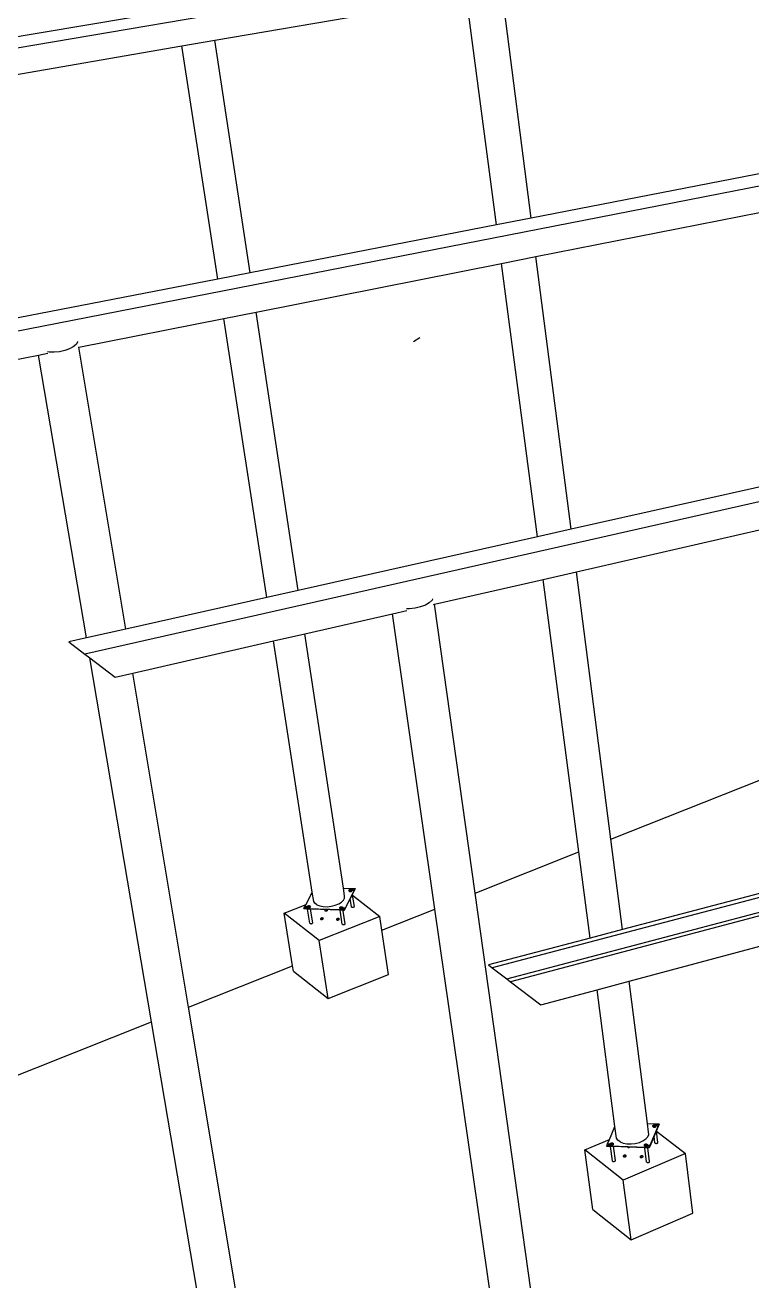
# Model space of a CAD drawing. Header units: inches. Extents: x -1339 to 1886, y -1058 to 789.
# Drawn here: x -940 to -617, y -113 to 445 of the extents above; entities that cross this region are included whole.
import ezdxf

# ---------------------------------------------------------------- set-up
doc = ezdxf.new("R2010")
doc.units = ezdxf.units.IN
doc.header["$MEASUREMENT"] = 0

msp = doc.modelspace()

# ---------------------------------------------------------------- linework, layer by layer
for p, q in [((760.1, 724.78), (-1205.84, 390.66)), ((915.18, 672.58), (-1068.49, 284.88)), ((1081.96, 616.43), (-913.68, 165.66)), ((1417.79, 592.48), (-732.59, 26.19)), ((-726.13, 21.22), (1424.03, 590.49)), ((1425.68, 589.96), (-724.43, 19.91)), ((-855.9, 438.69), (-743.95, 457.98)), ((-730.63, 356.56), (-743.95, 457.98)), ((-715.28, 359.54), (-728.28, 460.68)), ((-873.08, 452.12), (-1170.29, 401.91)), ((-1055.42, 404.31), (-870.62, 436.15)), ((-870.62, 436.15), (-855.9, 438.69)), ((-854.63, 332.47), (-870.62, 436.15)), ((-840.23, 335.27), (-855.9, 438.69)), ((-583.64, 385.11), (-715.28, 359.54)), ((-713.09, 342.47), (-597.94, 365.26)), ((-715.28, 359.54), (-730.63, 356.56)), ((-730.63, 356.56), (-840.23, 335.27)), ((-728.38, 339.44), (-713.09, 342.47)), ((-697.51, 221.22), (-713.09, 342.47)), ((-840.23, 335.27), (-854.63, 332.47)), ((-837.58, 317.82), (-728.38, 339.44)), ((-712.42, 217.88), (-728.38, 339.44)), ((-854.63, 332.47), (-1035.31, 297.37)), ((-916.41, 302.21), (-851.93, 314.98)), ((-851.93, 314.98), (-837.58, 317.82)), ((-832.78, 190.86), (-851.93, 314.98)), ((-818.82, 194), (-837.58, 317.82)), ((-918.86, 302.28), (-920.56, 301.38)), ((-917.63, 303.31), (-918.86, 302.28)), ((-916.98, 304.38), (-917.63, 303.31)), ((-916.97, 304.64), (-916.98, 304.38)), ((-916.57, 302.18), (-916.41, 302.21)), ((-895.55, 176.77), (-916.41, 302.21)), ((-767.57, 304.76), (-764.81, 306.48)), ((-1031.92, 279.34), (-934.32, 298.67)), ((-934.32, 298.67), (-930.19, 299.48)), ((-912.98, 172.86), (-934.32, 298.67)), ((-929.61, 300), (-930.29, 300.11)), ((-927.32, 299.94), (-929.61, 300)), ((-924.95, 300.17), (-927.32, 299.94)), ((-922.64, 300.66), (-924.95, 300.17)), ((-920.56, 301.38), (-922.64, 300.66)), ((-585.19, 246.43), (-697.51, 221.22)), ((-695.08, 202.33), (-583.21, 227.9)), ((-712.42, 217.88), (-818.82, 194)), ((-697.51, 221.22), (-712.42, 217.88)), ((-709.93, 198.93), (-695.08, 202.33)), ((-679.8, 83.36), (-695.08, 202.33)), ((-758.2, 187.9), (-709.93, 198.93)), ((-694.02, 77.71), (-709.93, 198.93)), ((-832.78, 190.86), (-895.55, 176.77)), ((-818.82, 194), (-832.78, 190.86)), ((-759.05, 190.19), (-759.32, 189.63)), ((-776.93, 183.62), (-770.54, 185.08)), ((-769.3, 185.84), (-770.66, 185.87)), ((-766.8, 186.09), (-769.3, 185.84)), ((-764.4, 186.64), (-766.8, 186.09)), ((-762.26, 187.46), (-764.4, 186.64)), ((-760.53, 188.47), (-762.26, 187.46)), ((-759.32, 189.63), (-760.53, 188.47)), ((-758.71, 187.78), (-758.2, 187.9)), ((-740.14, 59.37), (-758.2, 187.9)), ((-815.89, 174.71), (-776.93, 183.62)), ((-758.01, 52.27), (-776.93, 183.62)), ((-895.55, 176.77), (-912.98, 172.86)), ((-829.8, 171.53), (-815.89, 174.71)), ((-798.75, 61.62), (-815.89, 174.71)), ((-912.98, 172.86), (-920.76, 171.12)), ((-920.76, 171.12), (-913.68, 165.66)), ((-892.3, 157.24), (-829.8, 171.53)), ((-812.57, 59.78), (-829.8, 171.53)), ((-913.68, 165.66), (-911.47, 163.99)), ((-911.47, 163.99), (-900.18, 155.44)), ((-884.02, 2.17), (-911.47, 163.99)), ((-900.18, 155.44), (-892.3, 157.24)), ((-867.6, 8.69), (-892.3, 157.24)), ((-679.8, 83.36), (-572.29, 126.11)), ((-674.64, 43.18), (-679.8, 83.36)), ((-740.14, 59.37), (-694.02, 77.71)), ((-688.99, 39.41), (-694.02, 77.71)), ((-566.44, 71.64), (-674.64, 43.18)), ((-798.75, 61.62), (-795.14, 61.5)), ((-798.22, 58.11), (-798.75, 61.62)), ((-795.14, 61.5), (-795.2, 61.28)), ((-795.14, 61.5), (-793.57, 61.44)), ((-795.02, 60.89), (-793.59, 61.46)), ((-793.57, 61.44), (-793.99, 60.6)), ((-793.54, 61.27), (-793.57, 61.44)), ((-815.35, 54.32), (-812.57, 59.78)), ((-811.94, 55.72), (-812.57, 59.78)), ((-799.53, 55.37), (-798.65, 56.26)), ((-798.65, 56.26), (-798.2, 57.2)), ((-798.2, 57.2), (-798.22, 58.11)), ((-793.99, 60.6), (-797.93, 52.74)), ((-795.71, 56.95), (-797.91, 52.56)), ((-796.25, 60.7), (-796.23, 60.79)), ((-796.2, 60.34), (-796.25, 60.7)), ((-796.23, 60.62), (-796.25, 60.7)), ((-796.23, 60.79), (-796.17, 60.87)), ((-796.17, 60.55), (-796.23, 60.62)), ((-796.16, 60.48), (-796.2, 60.43)), ((-796.17, 60.26), (-796.2, 60.34)), ((-796.19, 60.37), (-796.17, 60.43)), ((-796.17, 60.87), (-796.07, 60.95)), ((-796.07, 60.5), (-796.17, 60.55)), ((-796.17, 60.43), (-796.15, 60.46)), ((-796.11, 60.19), (-796.17, 60.26)), ((-796.11, 60.19), (-796.01, 60.14)), ((-796.07, 60.95), (-795.94, 61.01)), ((-795.94, 60.46), (-796.07, 60.5)), ((-796.01, 60.14), (-795.88, 60.1)), ((-795.94, 61.01), (-795.79, 61.06)), ((-795.79, 60.45), (-795.94, 60.46)), ((-795.88, 60.1), (-795.73, 60.09)), ((-795.79, 61.06), (-795.63, 61.08)), ((-795.63, 60.45), (-795.79, 60.45)), ((-795.74, 60.07), (-795.57, 60.08)), ((-795.73, 60.09), (-795.57, 60.09)), ((-794.7, 58.96), (-795.71, 56.95)), ((-795.16, 53.36), (-795.71, 56.95)), ((-795.63, 61.08), (-795.46, 61.09)), ((-795.46, 60.48), (-795.63, 60.45)), ((-795.57, 60.09), (-795.41, 60.12)), ((-795.57, 60.08), (-795.4, 60.11)), ((-795.46, 61.09), (-795.31, 61.07)), ((-795.31, 60.53), (-795.46, 60.48)), ((-795.41, 60.12), (-795.26, 60.16)), ((-795.4, 60.11), (-795.25, 60.16)), ((-795.31, 61.07), (-795.18, 61.04)), ((-795.18, 60.59), (-795.31, 60.53)), ((-795.26, 60.16), (-795.13, 60.23)), ((-795.25, 60.16), (-795.11, 60.22)), ((-795.2, 61.28), (-795.14, 61.07)), ((-795.18, 61.04), (-795.09, 60.98)), ((-795.09, 60.66), (-795.18, 60.59)), ((-795.14, 61.07), (-794.98, 60.89)), ((-795.13, 60.23), (-795.03, 60.3)), ((-795.11, 60.22), (-795.01, 60.3)), ((-795.09, 60.98), (-795.02, 60.91)), ((-795.02, 60.75), (-795.09, 60.66)), ((-795.03, 60.3), (-794.97, 60.39)), ((-795.02, 60.91), (-795, 60.83)), ((-795, 60.83), (-795.02, 60.75)), ((-795.01, 60.3), (-794.95, 60.39)), ((-794.96, 60.57), (-795, 60.83)), ((-794.96, 60.57), (-795, 60.62)), ((-795, 60.58), (-794.97, 60.55)), ((-794.98, 60.89), (-794.72, 60.74)), ((-794.97, 60.55), (-794.95, 60.47)), ((-794.95, 60.47), (-794.97, 60.39)), ((-794.95, 60.55), (-794.96, 60.57)), ((-794.95, 60.47), (-794.96, 60.57)), ((-794.93, 60.47), (-794.95, 60.55)), ((-794.95, 60.39), (-794.93, 60.47)), ((-794.72, 60.74), (-794.38, 60.64)), ((-793.96, 60.43), (-794.7, 58.96)), ((-794.62, 58.42), (-794.7, 58.96)), ((-794.62, 58.42), (-782.52, 49.03)), ((-793.87, 53.5), (-794.62, 58.42)), ((-794.38, 60.64), (-793.99, 60.6)), ((-793.96, 60.43), (-793.99, 60.6)), ((-793.54, 61.27), (-793.96, 60.43)), ((-674.07, -410.85), (-740.14, 59.37)), ((-825.03, 50.51), (-815.35, 54.32)), ((-809.55, 38.32), (-825.03, 50.51)), ((-821.36, 27.08), (-825.03, 50.51)), ((-816.27, 52.51), (-815.84, 53.36)), ((-816.27, 52.51), (-814.86, 53.07)), ((-814.69, 52.46), (-816.27, 52.51)), ((-816.25, 52.34), (-816.27, 52.51)), ((-814.67, 52.28), (-816.25, 52.34)), ((-815.84, 53.36), (-815.35, 54.32)), ((-815.45, 53.31), (-815.84, 53.36)), ((-815.11, 53.22), (-815.45, 53.31)), ((-814.85, 53.07), (-815.11, 53.22)), ((-814.69, 52.89), (-814.85, 53.07)), ((-814.77, 53.43), (-814.75, 53.51)), ((-814.75, 53.35), (-814.77, 53.43)), ((-814.73, 53.13), (-814.77, 53.43)), ((-814.75, 53.51), (-814.69, 53.6)), ((-814.69, 53.28), (-814.75, 53.35)), ((-814.73, 53.13), (-814.75, 53.06)), ((-814.75, 53.06), (-814.73, 52.97)), ((-814.72, 53.14), (-814.73, 53.13)), ((-814.72, 53.07), (-814.73, 53.13)), ((-814.73, 52.97), (-814.66, 52.9)), ((-814.72, 53.14), (-814.72, 53.14)), ((-814.72, 53.07), (-814.71, 53.09)), ((-814.7, 52.99), (-814.72, 53.07)), ((-814.64, 52.92), (-814.7, 52.99)), ((-814.69, 53.6), (-814.59, 53.67)), ((-814.59, 53.22), (-814.69, 53.28)), ((-814.64, 52.68), (-814.69, 52.89)), ((-814.69, 52.46), (-814.64, 52.68)), ((-814.67, 52.28), (-814.69, 52.46)), ((-799.94, 51.95), (-814.69, 52.46)), ((-814.63, 52.28), (-814.67, 52.28)), ((-814.66, 52.9), (-814.56, 52.84)), ((-814.64, 52.92), (-814.54, 52.86)), ((-813.66, 46.06), (-814.63, 52.28)), ((-813.34, 52.24), (-814.63, 52.28)), ((-814.59, 53.67), (-814.46, 53.74)), ((-814.46, 53.19), (-814.59, 53.22)), ((-814.56, 52.84), (-814.42, 52.8)), ((-814.54, 52.86), (-814.41, 52.83)), ((-814.46, 53.74), (-814.31, 53.78)), ((-814.31, 53.17), (-814.46, 53.19)), ((-814.42, 52.8), (-814.27, 52.79)), ((-814.41, 52.83), (-814.26, 52.81)), ((-814.31, 53.78), (-814.14, 53.81)), ((-814.15, 53.18), (-814.31, 53.17)), ((-814.27, 52.79), (-814.1, 52.79)), ((-814.26, 52.81), (-814.09, 52.81)), ((-814.26, 52.8), (-814.09, 52.8)), ((-813.99, 53.2), (-814.15, 53.18)), ((-814.14, 53.81), (-813.98, 53.82)), ((-814.1, 52.79), (-813.93, 52.82)), ((-814.09, 52.81), (-813.93, 52.84)), ((-814.09, 52.8), (-813.93, 52.83)), ((-813.84, 53.25), (-813.99, 53.2)), ((-813.98, 53.82), (-813.83, 53.8)), ((-813.93, 52.84), (-813.78, 52.89)), ((-813.93, 52.83), (-813.77, 52.88)), ((-813.93, 52.82), (-813.78, 52.87)), ((-813.71, 53.31), (-813.84, 53.25)), ((-813.83, 53.8), (-813.7, 53.76)), ((-813.78, 52.89), (-813.65, 52.95)), ((-813.78, 52.87), (-813.64, 52.93)), ((-813.77, 52.88), (-813.63, 52.95)), ((-813.61, 53.38), (-813.71, 53.31)), ((-813.7, 53.76), (-813.6, 53.71)), ((-813.55, 53.35), (-813.7, 53.29)), ((-813.49, 53.1), (-813.67, 53.11)), ((-813.55, 53.03), (-813.65, 52.95)), ((-813.64, 52.93), (-813.54, 53.01)), ((-813.63, 52.95), (-813.53, 53.02)), ((-813.54, 53.47), (-813.61, 53.39)), ((-813.61, 53.39), (-813.61, 53.38)), ((-813.61, 53.38), (-813.55, 53.35)), ((-813.6, 53.71), (-813.54, 53.64)), ((-813.53, 53.35), (-813.6, 53.4)), ((-813.55, 53.35), (-813.49, 53.28)), ((-813.54, 53.35), (-813.55, 53.35)), ((-813.49, 53.1), (-813.55, 53.03)), ((-813.54, 53.64), (-813.52, 53.56)), ((-813.52, 53.56), (-813.54, 53.47)), ((-813.53, 53.35), (-813.54, 53.35)), ((-813.54, 53.01), (-813.47, 53.1)), ((-813.49, 53.31), (-813.53, 53.35)), ((-813.53, 53.02), (-813.47, 53.1)), ((-813.46, 53.2), (-813.52, 53.56)), ((-813.46, 53.2), (-813.49, 53.28)), ((-813.46, 53.2), (-813.49, 53.11)), ((-813.49, 53.11), (-813.49, 53.1)), ((-813.49, 53.1), (-813.47, 53.1)), ((-813.46, 53.28), (-813.48, 53.3)), ((-813.47, 53.11), (-813.44, 53.2)), ((-813.47, 53.1), (-813.47, 53.11)), ((-813.47, 53.11), (-813.47, 53.11)), ((-813.44, 53.2), (-813.46, 53.28)), ((-813.22, 51.51), (-813.34, 52.24)), ((-800.14, 51.78), (-813.34, 52.24)), ((-813.19, 51.47), (-813.22, 51.51)), ((-813.19, 51.3), (-813.22, 51.51)), ((-813.17, 51.39), (-813.19, 51.47)), ((-813.19, 51.3), (-813.17, 51.39)), ((-812.37, 46.2), (-813.17, 51.39)), ((-811.46, 54.89), (-811.94, 55.72)), ((-810.54, 54.19), (-811.46, 54.89)), ((-810.54, 54.19), (-809.24, 53.68)), ((-809.24, 53.68), (-807.67, 53.39)), ((-807.67, 53.39), (-805.91, 53.34)), ((-806.99, 51.82), (-807.01, 51.73)), ((-807.01, 51.73), (-806.99, 51.65)), ((-806.92, 51.9), (-806.99, 51.82)), ((-806.99, 51.65), (-806.93, 51.57)), ((-806.93, 51.57), (-806.82, 51.52)), ((-806.82, 51.98), (-806.92, 51.9)), ((-806.76, 52.01), (-806.82, 51.98)), ((-806.82, 51.52), (-806.69, 51.48)), ((-806.69, 51.48), (-806.53, 51.46)), ((-806.53, 51.46), (-806.37, 51.47)), ((-806.37, 51.79), (-806.04, 51.54)), ((-806.37, 51.47), (-806.2, 51.49)), ((-806.2, 51.49), (-806.04, 51.54)), ((-806.04, 51.54), (-805.91, 51.61)), ((-805.91, 53.34), (-804.1, 53.54)), ((-805.91, 51.61), (-805.81, 51.69)), ((-805.81, 51.69), (-805.74, 51.77)), ((-805.74, 51.94), (-805.77, 51.97)), ((-805.72, 51.86), (-805.74, 51.94)), ((-805.74, 51.77), (-805.72, 51.86)), ((-804.1, 53.54), (-802.35, 53.96)), ((-802.35, 53.96), (-800.8, 54.59)), ((-800.8, 54.59), (-799.53, 55.37)), ((-800.3, 52.97), (-800.28, 53.06)), ((-800.28, 52.89), (-800.3, 52.97)), ((-800.26, 52.68), (-800.3, 52.97)), ((-800.28, 53.06), (-800.21, 53.14)), ((-800.22, 52.82), (-800.28, 52.89)), ((-800.26, 52.68), (-800.27, 52.62)), ((-800.27, 52.62), (-800.25, 52.54)), ((-800.24, 52.61), (-800.26, 52.68)), ((-800.25, 52.54), (-800.19, 52.46)), ((-800.22, 52.53), (-800.24, 52.61)), ((-800.15, 52.79), (-800.22, 52.82)), ((-800.16, 52.46), (-800.22, 52.53)), ((-800.21, 53.14), (-800.12, 53.22)), ((-800.2, 52.72), (-800.16, 52.78)), ((-800.18, 52.78), (-800.2, 52.75)), ((-800.19, 52.46), (-800.08, 52.41)), ((-800.17, 52.79), (-800.18, 52.78)), ((-800.16, 52.78), (-800.15, 52.79)), ((-800.06, 52.4), (-800.16, 52.46)), ((-800.12, 52.77), (-800.15, 52.79)), ((-799.21, 45.63), (-800.14, 51.78)), ((-799.91, 51.77), (-800.14, 51.78)), ((-800.12, 53.22), (-799.99, 53.28)), ((-799.99, 52.73), (-800.12, 52.77)), ((-800.08, 52.41), (-799.95, 52.37)), ((-800.06, 52.4), (-799.93, 52.37)), ((-799.99, 53.28), (-799.83, 53.33)), ((-799.83, 52.71), (-799.99, 52.73)), ((-799.95, 52.37), (-799.79, 52.35)), ((-799.77, 52.16), (-799.94, 51.95)), ((-799.91, 51.77), (-799.94, 51.95)), ((-798.36, 51.89), (-799.94, 51.95)), ((-799.93, 52.37), (-799.78, 52.35)), ((-798.82, 51.73), (-799.91, 51.77)), ((-799.83, 53.33), (-799.67, 53.35)), ((-799.67, 52.72), (-799.83, 52.71)), ((-799.79, 52.35), (-799.78, 52.35)), ((-799.79, 52.34), (-799.62, 52.34)), ((-799.78, 52.35), (-799.62, 52.36)), ((-799.51, 52.36), (-799.77, 52.16)), ((-799.67, 53.35), (-799.51, 53.36)), ((-799.51, 52.74), (-799.67, 52.72)), ((-799.47, 52.38), (-799.62, 52.36)), ((-799.62, 52.34), (-799.45, 52.37)), ((-799.51, 53.36), (-799.36, 53.34)), ((-799.36, 52.79), (-799.51, 52.74)), ((-799.47, 52.38), (-799.51, 52.36)), ((-799.47, 52.38), (-799.46, 52.38)), ((-799.3, 52.43), (-799.46, 52.38)), ((-799.45, 52.37), (-799.29, 52.42)), ((-799.36, 53.34), (-799.23, 53.31)), ((-799.23, 52.86), (-799.36, 52.79)), ((-799.17, 52.49), (-799.3, 52.43)), ((-799.29, 52.42), (-799.16, 52.49)), ((-799.23, 53.31), (-799.13, 53.25)), ((-799.13, 52.93), (-799.23, 52.86)), ((-799.17, 52.49), (-799.16, 52.5)), ((-799.16, 52.5), (-799.09, 52.55)), ((-799.16, 52.49), (-799.14, 52.5)), ((-799.15, 52.51), (-799.15, 52.51)), ((-799.14, 52.5), (-799.15, 52.51)), ((-799.14, 52.5), (-799.06, 52.57)), ((-798.36, 51.89), (-799.14, 52.5)), ((-799.13, 53.25), (-799.07, 53.18)), ((-799.12, 52.94), (-799.13, 52.93)), ((-799.05, 52.9), (-799.13, 52.94)), ((-799.13, 52.92), (-799.07, 52.89)), ((-799.07, 53.01), (-799.12, 52.94)), ((-799.06, 52.91), (-799.12, 52.94)), ((-799.07, 52.89), (-799.12, 52.87)), ((-799.1, 52.55), (-799.07, 52.57)), ((-799.09, 52.55), (-799.1, 52.55)), ((-798.78, 52.65), (-799.09, 52.55)), ((-799.02, 52.64), (-799.09, 52.64)), ((-799.09, 52.55), (-799.06, 52.58)), ((-799.07, 53.18), (-799.05, 53.1)), ((-799.05, 53.1), (-799.07, 53.01)), ((-799.05, 52.9), (-799.07, 52.89)), ((-799.07, 52.89), (-799.01, 52.82)), ((-799.07, 52.89), (-799.07, 52.89)), ((-799.02, 52.64), (-799.07, 52.57)), ((-799.01, 52.85), (-799.06, 52.91)), ((-799.06, 52.58), (-799, 52.66)), ((-799.06, 52.57), (-799, 52.64)), ((-799.01, 52.85), (-799.05, 53.1)), ((-798.99, 52.83), (-799.05, 52.9)), ((-799.01, 52.65), (-799.02, 52.64)), ((-799, 52.83), (-799.01, 52.85)), ((-798.99, 52.74), (-799.01, 52.85)), ((-799.01, 52.82), (-798.99, 52.74)), ((-798.99, 52.74), (-799.01, 52.65)), ((-799, 52.83), (-798.97, 52.75)), ((-799, 52.66), (-798.97, 52.75)), ((-799, 52.64), (-798.99, 52.65)), ((-798.99, 52.82), (-798.99, 52.83)), ((-798.97, 52.74), (-798.99, 52.82)), ((-798.99, 52.65), (-798.97, 52.74)), ((-798.99, 52.65), (-798.99, 52.65)), ((-798.77, 51.41), (-798.82, 51.73)), ((-798.69, 51.73), (-798.82, 51.73)), ((-798.36, 52.72), (-798.78, 52.65)), ((-798.77, 51.41), (-798.73, 51.44)), ((-797.91, 45.76), (-798.77, 51.41)), ((-798.73, 51.44), (-798.66, 51.53)), ((-798.66, 51.7), (-798.69, 51.73)), ((-798.33, 51.72), (-798.69, 51.73)), ((-798.64, 51.61), (-798.66, 51.7)), ((-798.66, 51.53), (-798.64, 51.61)), ((-797.93, 52.74), (-798.36, 51.89)), ((-797.93, 52.74), (-798.36, 52.72)), ((-798.33, 51.72), (-798.36, 51.89)), ((-797.91, 52.56), (-798.33, 51.72)), ((-797.91, 52.56), (-797.93, 52.74)), ((-795.16, 53.36), (-795.16, 53.39)), ((-795.16, 53.36), (-795.14, 53.28)), ((-795.08, 53.21), (-795.14, 53.28)), ((-795.08, 53.21), (-794.97, 53.15)), ((-794.97, 53.15), (-794.84, 53.11)), ((-794.84, 53.11), (-794.68, 53.1)), ((-794.68, 53.1), (-794.52, 53.1)), ((-794.52, 53.1), (-794.35, 53.13)), ((-794.35, 53.13), (-794.19, 53.18)), ((-794.19, 53.18), (-794.06, 53.24)), ((-794.06, 53.24), (-793.96, 53.32)), ((-793.96, 53.32), (-793.89, 53.41)), ((-793.89, 53.41), (-793.87, 53.5)), ((-781.6, 42.89), (-758.01, 52.27)), ((-690.67, -415.07), (-758.01, 52.27)), ((-813.64, 45.98), (-813.66, 46.06)), ((-813.58, 45.91), (-813.64, 45.98)), ((-813.58, 45.91), (-813.48, 45.85)), ((-813.48, 45.85), (-813.34, 45.81)), ((-813.34, 45.81), (-813.19, 45.79)), ((-813.19, 45.79), (-813.02, 45.8)), ((-813.02, 45.8), (-812.85, 45.83)), ((-812.85, 45.83), (-812.69, 45.88)), ((-812.69, 45.88), (-812.56, 45.94)), ((-812.56, 45.94), (-812.46, 46.02)), ((-812.46, 46.02), (-812.39, 46.11)), ((-812.39, 46.11), (-812.37, 46.2)), ((-782.52, 49.03), (-809.55, 38.32)), ((-808.91, 48.02), (-808.93, 47.93)), ((-808.93, 47.93), (-808.91, 47.85)), ((-808.84, 48.1), (-808.91, 48.02)), ((-808.91, 47.85), (-808.85, 47.77)), ((-808.85, 47.77), (-808.74, 47.72)), ((-808.74, 48.18), (-808.84, 48.1)), ((-808.61, 48.25), (-808.74, 48.18)), ((-808.74, 47.72), (-808.61, 47.68)), ((-808.45, 48.3), (-808.61, 48.25)), ((-808.61, 47.68), (-808.45, 47.66)), ((-808.28, 48.33), (-808.45, 48.3)), ((-808.45, 47.66), (-808.29, 47.67)), ((-808.29, 47.67), (-808.12, 47.69)), ((-808.11, 48.33), (-808.28, 48.33)), ((-808.28, 48), (-807.72, 48.22)), ((-808.12, 47.69), (-807.96, 47.74)), ((-807.96, 48.31), (-808.11, 48.33)), ((-807.82, 48.28), (-807.96, 48.31)), ((-807.96, 47.74), (-807.83, 47.81)), ((-807.83, 47.81), (-807.72, 47.89)), ((-807.72, 48.22), (-807.82, 48.28)), ((-807.66, 48.15), (-807.72, 48.22)), ((-807.72, 47.89), (-807.66, 47.97)), ((-807.64, 48.06), (-807.66, 48.15)), ((-807.66, 47.97), (-807.64, 48.06)), ((-801.82, 47.77), (-801.84, 47.68)), ((-801.84, 47.68), (-801.82, 47.6)), ((-801.75, 47.86), (-801.82, 47.77)), ((-801.82, 47.6), (-801.75, 47.53)), ((-801.65, 47.94), (-801.75, 47.86)), ((-801.75, 47.53), (-801.65, 47.47)), ((-801.52, 48), (-801.65, 47.94)), ((-801.65, 47.47), (-801.52, 47.43)), ((-801.36, 48.05), (-801.52, 48)), ((-801.52, 48), (-801.19, 47.75)), ((-801.52, 47.43), (-801.36, 47.41)), ((-801.19, 48.08), (-801.36, 48.05)), ((-801.36, 47.41), (-801.19, 47.42)), ((-801.02, 48.08), (-801.19, 48.08)), ((-801.19, 47.42), (-801.03, 47.45)), ((-801.03, 47.45), (-800.87, 47.5)), ((-800.87, 48.07), (-801.02, 48.08)), ((-800.73, 48.03), (-800.87, 48.07)), ((-800.87, 47.5), (-800.73, 47.56)), ((-800.63, 47.97), (-800.73, 48.03)), ((-800.73, 47.56), (-800.63, 47.64)), ((-800.57, 47.9), (-800.63, 47.97)), ((-800.63, 47.64), (-800.57, 47.73)), ((-800.54, 47.82), (-800.57, 47.9)), ((-800.57, 47.73), (-800.54, 47.82)), ((-799.19, 45.54), (-799.21, 45.63)), ((-799.12, 45.47), (-799.19, 45.54)), ((-799.12, 45.47), (-799.02, 45.41)), ((-799.02, 45.41), (-798.88, 45.37)), ((-798.88, 45.37), (-798.73, 45.36)), ((-798.73, 45.36), (-798.56, 45.36)), ((-798.56, 45.36), (-798.39, 45.39)), ((-798.39, 45.39), (-798.24, 45.44)), ((-798.24, 45.44), (-798.1, 45.51)), ((-798.1, 45.51), (-798, 45.58)), ((-798, 45.58), (-797.93, 45.67)), ((-797.93, 45.67), (-797.91, 45.76)), ((-781.6, 42.89), (-782.52, 49.03)), ((-778.68, 23.25), (-781.6, 42.89)), ((-688.99, 39.41), (-734.28, 27.5)), ((-674.64, 43.18), (-688.99, 39.41)), ((-671.69, 20.2), (-584.73, 43.51)), ((-805.56, 12.45), (-809.55, 38.32)), ((-867.6, 8.69), (-821.36, 27.08)), ((-820.99, 24.74), (-821.36, 27.08)), ((-820.99, 24.74), (-805.56, 12.45)), ((-805.56, 12.45), (-778.68, 23.25)), ((-734.28, 27.5), (-732.59, 26.19)), ((-732.59, 26.19), (-726.13, 21.22)), ((-726.13, 21.22), (-724.43, 19.91)), ((-724.43, 19.91), (-710.9, 9.68)), ((-685.96, 16.37), (-671.69, 20.2)), ((-663.56, -43.05), (-671.69, 20.2)), ((-710.9, 9.68), (-685.96, 16.37)), ((-677.98, -44.45), (-685.96, 16.37)), ((-819.6, -279.93), (-867.6, 8.69)), ((-973.13, -33.27), (-884.02, 2.17)), ((-835.56, -283.44), (-884.02, 2.17)), ((-680.39, -50.13), (-677.98, -44.45)), ((-677.31, -49.54), (-677.98, -44.45)), ((-663.56, -43.05), (-660.06, -43.17)), ((-663.07, -46.91), (-663.56, -43.05)), ((-658.79, -44.16), (-662.4, -52.83)), ((-661.14, -44.07), (-661.12, -43.98)), ((-661.09, -44.44), (-661.14, -44.07)), ((-661.11, -44.16), (-661.14, -44.07)), ((-661.12, -43.98), (-661.06, -43.89)), ((-661.04, -44.24), (-661.11, -44.16)), ((-661.04, -44.26), (-661.09, -44.34)), ((-661.06, -44.53), (-661.09, -44.44)), ((-661.08, -44.35), (-661.04, -44.29)), ((-661.08, -44.39), (-661.08, -44.35)), ((-661.06, -43.89), (-660.96, -43.81)), ((-660.99, -44.61), (-661.06, -44.53)), ((-660.93, -44.3), (-661.04, -44.24)), ((-660.99, -44.61), (-660.89, -44.67)), ((-660.96, -43.81), (-660.83, -43.74)), ((-660.8, -44.34), (-660.93, -44.3)), ((-660.89, -44.67), (-660.75, -44.71)), ((-660.83, -43.74), (-660.68, -43.68)), ((-660.64, -44.36), (-660.8, -44.34)), ((-660.68, -43.68), (-660.51, -43.65)), ((-660.47, -44.35), (-660.64, -44.36)), ((-660.51, -43.65), (-660.34, -43.65)), ((-660.3, -44.32), (-660.47, -44.35)), ((-660.34, -43.65), (-660.18, -43.67)), ((-660.14, -44.27), (-660.3, -44.32)), ((-660.25, -44.69), (-660.1, -44.64)), ((-660.24, -44.7), (-660.08, -44.65)), ((-660.18, -43.67), (-660.04, -43.71)), ((-660.01, -44.2), (-660.14, -44.27)), ((-660.06, -43.17), (-660.11, -43.42)), ((-660.11, -43.42), (-660.03, -43.64)), ((-660.1, -44.64), (-659.96, -44.57)), ((-660.08, -44.65), (-659.95, -44.58)), ((-660.06, -43.17), (-658.41, -43.23)), ((-660.04, -43.71), (-659.93, -43.77)), ((-660.03, -43.64), (-659.85, -43.85)), ((-659.91, -44.12), (-660.01, -44.2)), ((-659.96, -44.57), (-659.87, -44.49)), ((-659.95, -44.58), (-659.85, -44.49)), ((-659.93, -43.77), (-659.86, -43.85)), ((-659.85, -44.03), (-659.91, -44.12)), ((-659.88, -43.83), (-658.43, -43.22)), ((-659.87, -44.49), (-659.81, -44.4)), ((-659.86, -43.85), (-659.84, -43.93)), ((-659.85, -43.85), (-659.57, -44.01)), ((-659.84, -43.93), (-659.85, -44.03)), ((-659.85, -44.49), (-659.78, -44.4)), ((-659.8, -44.2), (-659.84, -43.93)), ((-659.8, -44.2), (-659.84, -44.17)), ((-659.83, -44.2), (-659.82, -44.22)), ((-659.82, -44.22), (-659.79, -44.3)), ((-659.79, -44.3), (-659.81, -44.4)), ((-659.8, -44.21), (-659.8, -44.2)), ((-659.79, -44.3), (-659.8, -44.2)), ((-659.77, -44.3), (-659.8, -44.21)), ((-659.78, -44.4), (-659.77, -44.3)), ((-659.57, -44.01), (-659.21, -44.11)), ((-658.77, -44.34), (-659.53, -46.16)), ((-659.21, -44.11), (-658.79, -44.16)), ((-658.41, -43.23), (-658.79, -44.16)), ((-658.77, -44.34), (-658.79, -44.16)), ((-658.38, -43.41), (-658.77, -44.34)), ((-658.38, -43.41), (-658.41, -43.23)), ((-691.36, -54.77), (-680.39, -50.13)), ((-681.25, -52.15), (-680.39, -50.13)), ((-676.75, -50.46), (-677.31, -49.54)), ((-665.53, -50.79), (-664.26, -49.92)), ((-664.26, -49.92), (-663.39, -48.94)), ((-663.39, -48.94), (-662.98, -47.91)), ((-662.98, -47.91), (-663.07, -46.91)), ((-660.57, -48.67), (-662.38, -53.01)), ((-660.75, -44.71), (-660.59, -44.73)), ((-660.59, -44.73), (-660.42, -44.72)), ((-660.59, -44.74), (-660.42, -44.73)), ((-659.53, -46.16), (-660.57, -48.67)), ((-660.2, -51.63), (-660.57, -48.67)), ((-660.42, -44.72), (-660.25, -44.69)), ((-660.42, -44.73), (-660.24, -44.7)), ((-659.5, -46.41), (-659.53, -46.16)), ((-659.5, -46.41), (-646.63, -56.4)), ((-658.85, -51.48), (-659.5, -46.41)), ((-687.81, -81.28), (-691.36, -54.77)), ((-674.29, -68.21), (-691.36, -54.77)), ((-681.65, -53.08), (-681.25, -52.15)), ((-681.65, -53.08), (-680.2, -52.47)), ((-679.98, -53.14), (-681.65, -53.08)), ((-681.62, -53.26), (-681.65, -53.08)), ((-679.97, -53.32), (-681.62, -53.26)), ((-680.83, -52.19), (-681.25, -52.15)), ((-680.47, -52.3), (-680.83, -52.19)), ((-680.19, -52.46), (-680.47, -52.3)), ((-680.01, -52.66), (-680.19, -52.46)), ((-680.1, -52.09), (-680.08, -52)), ((-680.07, -52.18), (-680.1, -52.09)), ((-680.06, -52.38), (-680.1, -52.09)), ((-680.08, -52), (-680.02, -51.91)), ((-680.06, -52.38), (-680.08, -52.48)), ((-680.08, -52.48), (-680.05, -52.57)), ((-680, -52.26), (-680.07, -52.18)), ((-680.05, -52.36), (-680.06, -52.38)), ((-680.05, -52.36), (-680.06, -52.37)), ((-680.06, -52.38), (-680.06, -52.38)), ((-680.05, -52.46), (-680.06, -52.38)), ((-680.05, -52.46), (-680.04, -52.42)), ((-680.02, -52.55), (-680.05, -52.46)), ((-680.05, -52.57), (-679.98, -52.65)), ((-680.02, -51.91), (-679.92, -51.82)), ((-679.95, -52.63), (-680.02, -52.55)), ((-679.94, -52.9), (-680.01, -52.66)), ((-679.9, -52.32), (-680, -52.26)), ((-679.98, -52.65), (-679.87, -52.72)), ((-679.98, -53.14), (-679.94, -52.9)), ((-679.96, -53.32), (-679.98, -53.14)), ((-664.45, -53.7), (-679.98, -53.14)), ((-679.13, -59.67), (-679.97, -53.32)), ((-679.96, -53.32), (-679.97, -53.32)), ((-678.62, -53.37), (-679.96, -53.32)), ((-679.95, -52.63), (-679.85, -52.69)), ((-679.92, -51.82), (-679.79, -51.75)), ((-679.76, -52.36), (-679.9, -52.32)), ((-679.87, -52.72), (-679.72, -52.76)), ((-679.85, -52.69), (-679.71, -52.73)), ((-679.79, -51.75), (-679.63, -51.7)), ((-679.6, -52.38), (-679.76, -52.36)), ((-679.72, -52.76), (-679.56, -52.78)), ((-679.71, -52.73), (-679.55, -52.75)), ((-679.63, -51.7), (-679.46, -51.67)), ((-679.43, -52.37), (-679.6, -52.38)), ((-679.56, -52.78), (-679.38, -52.77)), ((-679.55, -52.75), (-679.38, -52.75)), ((-679.55, -52.76), (-679.38, -52.76)), ((-679.46, -51.67), (-679.29, -51.67)), ((-679.26, -52.34), (-679.43, -52.37)), ((-679.38, -52.75), (-679.21, -52.72)), ((-679.38, -52.76), (-679.2, -52.73)), ((-679.38, -52.77), (-679.21, -52.74)), ((-679.29, -51.67), (-679.13, -51.68)), ((-679.1, -52.29), (-679.26, -52.34)), ((-679.21, -52.72), (-679.05, -52.66)), ((-679.21, -52.74), (-679.05, -52.69)), ((-679.2, -52.73), (-679.04, -52.67)), ((-679.13, -51.68), (-679, -51.72)), ((-678.97, -52.22), (-679.1, -52.29)), ((-679.05, -52.66), (-678.92, -52.59)), ((-679.05, -52.69), (-678.91, -52.61)), ((-679.04, -52.67), (-678.9, -52.6)), ((-679, -51.72), (-678.89, -51.79)), ((-678.87, -52.14), (-678.97, -52.22)), ((-678.84, -52.16), (-678.95, -52.21)), ((-678.77, -52.43), (-678.94, -52.42)), ((-678.82, -52.51), (-678.92, -52.59)), ((-678.91, -52.61), (-678.81, -52.53)), ((-678.9, -52.6), (-678.8, -52.51)), ((-678.89, -51.79), (-678.82, -51.86)), ((-678.81, -52.05), (-678.87, -52.14)), ((-678.87, -52.14), (-678.84, -52.16)), ((-678.87, -52.14), (-678.87, -52.14)), ((-678.82, -52.15), (-678.86, -52.13)), ((-678.82, -52.15), (-678.84, -52.16)), ((-678.84, -52.16), (-678.77, -52.24)), ((-678.84, -52.16), (-678.84, -52.16)), ((-678.82, -51.86), (-678.79, -51.95)), ((-678.77, -52.2), (-678.82, -52.15)), ((-678.77, -52.43), (-678.82, -52.51)), ((-678.79, -51.95), (-678.81, -52.05)), ((-678.81, -52.53), (-678.74, -52.43)), ((-678.8, -52.51), (-678.75, -52.43)), ((-678.74, -52.32), (-678.79, -51.95)), ((-678.74, -52.32), (-678.77, -52.24)), ((-678.76, -52.42), (-678.77, -52.43)), ((-678.77, -52.43), (-678.74, -52.43)), ((-678.75, -52.23), (-678.76, -52.22)), ((-678.74, -52.32), (-678.76, -52.42)), ((-678.72, -52.32), (-678.75, -52.23)), ((-678.75, -52.43), (-678.74, -52.42)), ((-678.74, -52.42), (-678.72, -52.32)), ((-678.74, -52.42), (-678.74, -52.42)), ((-678.53, -54.08), (-678.62, -53.37)), ((-664.98, -53.86), (-678.62, -53.37)), ((-678.51, -54.09), (-678.53, -54.08)), ((-678.5, -54.28), (-678.53, -54.08)), ((-678.48, -54.19), (-678.51, -54.09)), ((-678.5, -54.28), (-678.48, -54.19)), ((-677.78, -59.53), (-678.48, -54.19)), ((-675.73, -51.23), (-676.75, -50.46)), ((-675.73, -51.23), (-674.34, -51.79)), ((-674.34, -51.79), (-672.67, -52.11)), ((-672.67, -52.11), (-670.82, -52.17)), ((-672.43, -53.59), (-672.43, -53.6)), ((-672.43, -53.6), (-672.31, -53.66)), ((-672.31, -53.66), (-672.17, -53.71)), ((-672.17, -53.71), (-672.01, -53.73)), ((-672.01, -53.73), (-671.83, -53.72)), ((-671.83, -53.72), (-671.66, -53.69)), ((-671.66, -53.69), (-671.5, -53.63)), ((-671.51, -53.63), (-671.5, -53.63)), ((-671.5, -53.63), (-671.48, -53.63)), ((-670.82, -52.17), (-668.93, -51.95)), ((-668.93, -51.95), (-667.13, -51.48)), ((-667.13, -51.48), (-665.53, -50.79)), ((-664.98, -53.86), (-664.98, -53.87)), ((-664.73, -53.87), (-664.98, -53.86)), ((-664.98, -53.87), (-664.96, -53.86)), ((-664.98, -53.87), (-664.86, -53.94)), ((-664.87, -52.6), (-664.85, -52.5)), ((-664.84, -52.69), (-664.87, -52.6)), ((-664.83, -52.87), (-664.87, -52.6)), ((-664.86, -53.94), (-664.72, -53.98)), ((-664.85, -52.5), (-664.79, -52.41)), ((-664.83, -52.87), (-664.85, -52.96)), ((-664.85, -52.96), (-664.82, -53.05)), ((-664.77, -52.76), (-664.84, -52.69)), ((-664.82, -52.97), (-664.83, -52.87)), ((-664.79, -53.06), (-664.82, -52.97)), ((-664.82, -53.05), (-664.75, -53.13)), ((-664.79, -52.41), (-664.69, -52.33)), ((-664.72, -53.14), (-664.79, -53.06)), ((-664.74, -52.78), (-664.77, -52.76)), ((-664.76, -52.78), (-664.77, -52.79)), ((-664.75, -52.77), (-664.76, -52.78)), ((-664.76, -52.82), (-664.74, -52.78)), ((-664.75, -53.13), (-664.64, -53.2)), ((-664.74, -52.78), (-664.74, -52.78)), ((-664.66, -52.83), (-664.74, -52.78)), ((-664.72, -53.98), (-664.73, -53.87)), ((-664.43, -53.88), (-664.73, -53.87)), ((-664.61, -53.2), (-664.72, -53.14)), ((-664.72, -53.98), (-664.72, -53.98)), ((-663.92, -60.16), (-664.72, -53.98)), ((-664.69, -52.33), (-664.56, -52.26)), ((-664.52, -52.87), (-664.66, -52.83)), ((-664.64, -53.2), (-664.49, -53.24)), ((-664.61, -53.2), (-664.48, -53.24)), ((-664.56, -52.26), (-664.4, -52.21)), ((-664.36, -52.88), (-664.52, -52.87)), ((-664.49, -53.24), (-664.33, -53.26)), ((-664.48, -53.24), (-664.32, -53.26)), ((-664.3, -53.46), (-664.45, -53.7)), ((-664.43, -53.88), (-664.45, -53.7)), ((-662.79, -53.76), (-664.45, -53.7)), ((-663.35, -53.92), (-664.43, -53.88)), ((-664.4, -52.21), (-664.24, -52.18)), ((-664.19, -52.88), (-664.36, -52.88)), ((-664.33, -53.26), (-664.32, -53.26)), ((-664.32, -53.26), (-664.15, -53.25)), ((-664.32, -53.27), (-664.14, -53.26)), ((-664.04, -53.25), (-664.3, -53.46)), ((-664.24, -52.18), (-664.07, -52.17)), ((-664.02, -52.85), (-664.19, -52.88)), ((-664, -53.22), (-664.15, -53.25)), ((-664.14, -53.26), (-663.97, -53.23)), ((-664.07, -52.17), (-663.91, -52.19)), ((-664, -53.22), (-664.04, -53.25)), ((-663.87, -52.8), (-664.02, -52.85)), ((-664, -53.22), (-663.98, -53.22)), ((-663.98, -53.22), (-663.82, -53.17)), ((-663.97, -53.23), (-663.81, -53.18)), ((-663.91, -52.19), (-663.77, -52.23)), ((-663.74, -52.73), (-663.87, -52.8)), ((-663.82, -53.17), (-663.72, -53.11)), ((-663.82, -53.17), (-663.82, -53.17)), ((-663.82, -53.17), (-663.82, -53.17)), ((-663.81, -53.18), (-663.67, -53.1)), ((-663.77, -52.23), (-663.66, -52.29)), ((-663.64, -52.64), (-663.74, -52.73)), ((-663.72, -53.11), (-663.69, -53.1)), ((-663.69, -53.1), (-663.68, -53.09)), ((-663.68, -53.09), (-663.61, -53.03)), ((-663.67, -53.08), (-663.62, -53.04)), ((-663.67, -53.08), (-663.67, -53.08)), ((-663.66, -53.09), (-663.67, -53.08)), ((-663.67, -53.1), (-663.66, -53.09)), ((-663.66, -52.29), (-663.59, -52.37)), ((-663.66, -53.09), (-663.57, -53.02)), ((-662.79, -53.76), (-663.66, -53.09)), ((-663.63, -52.63), (-663.64, -52.64)), ((-663.64, -52.65), (-663.61, -52.66)), ((-663.58, -52.55), (-663.63, -52.63)), ((-663.6, -52.64), (-663.63, -52.63)), ((-663.59, -52.65), (-663.63, -52.63)), ((-663.61, -52.66), (-663.63, -52.67)), ((-663.62, -53.04), (-663.59, -53.01)), ((-663.61, -53.03), (-663.62, -53.04)), ((-663.59, -52.65), (-663.61, -52.66)), ((-663.61, -52.66), (-663.54, -52.74)), ((-663.61, -52.66), (-663.61, -52.66)), ((-663.29, -52.93), (-663.61, -53.03)), ((-663.61, -53.03), (-663.58, -53.01)), ((-663.53, -52.72), (-663.6, -52.64)), ((-663.54, -52.93), (-663.6, -52.93)), ((-663.59, -52.37), (-663.56, -52.46)), ((-663.52, -52.73), (-663.59, -52.65)), ((-663.54, -52.93), (-663.59, -53.01)), ((-663.56, -52.46), (-663.58, -52.55)), ((-663.58, -53.01), (-663.51, -52.91)), ((-663.57, -53.02), (-663.51, -52.94)), ((-663.53, -52.72), (-663.56, -52.46)), ((-663.54, -52.74), (-663.51, -52.83)), ((-663.53, -52.92), (-663.54, -52.93)), ((-663.52, -52.72), (-663.53, -52.72)), ((-663.51, -52.83), (-663.53, -52.72)), ((-663.51, -52.83), (-663.53, -52.92)), ((-663.52, -52.72), (-663.5, -52.82)), ((-663.52, -52.74), (-663.52, -52.73)), ((-663.49, -52.83), (-663.52, -52.74)), ((-663.51, -52.91), (-663.5, -52.82)), ((-663.51, -52.92), (-663.49, -52.83)), ((-663.51, -52.93), (-663.51, -52.92)), ((-663.51, -52.94), (-663.51, -52.93)), ((-662.57, -60.01), (-663.35, -53.92)), ((-662.77, -53.94), (-663.35, -53.92)), ((-662.85, -52.85), (-663.29, -52.93)), ((-662.4, -52.83), (-662.85, -52.85)), ((-662.4, -52.83), (-662.79, -53.76)), ((-662.77, -53.94), (-662.79, -53.76)), ((-662.38, -53.01), (-662.77, -53.94)), ((-662.38, -53.01), (-662.4, -52.83)), ((-660.2, -51.63), (-660.19, -51.57)), ((-660.2, -51.63), (-660.17, -51.72)), ((-660.09, -51.8), (-660.17, -51.72)), ((-660.09, -51.8), (-659.98, -51.86)), ((-659.98, -51.86), (-659.84, -51.9)), ((-659.84, -51.9), (-659.68, -51.92)), ((-659.68, -51.92), (-659.5, -51.92)), ((-659.5, -51.92), (-659.33, -51.88)), ((-659.33, -51.88), (-659.17, -51.83)), ((-659.17, -51.83), (-659.03, -51.76)), ((-659.03, -51.76), (-658.93, -51.67)), ((-658.93, -51.67), (-658.87, -51.58)), ((-658.87, -51.58), (-658.85, -51.48)), ((-679.1, -59.77), (-679.13, -59.67)), ((-679.03, -59.85), (-679.1, -59.77)), ((-679.03, -59.85), (-678.92, -59.91)), ((-678.92, -59.91), (-678.78, -59.95)), ((-678.78, -59.95), (-678.61, -59.97)), ((-678.61, -59.97), (-678.43, -59.97)), ((-678.43, -59.97), (-678.26, -59.93)), ((-678.26, -59.93), (-678.1, -59.88)), ((-678.1, -59.88), (-677.96, -59.81)), ((-677.96, -59.81), (-677.86, -59.72)), ((-677.86, -59.72), (-677.8, -59.63)), ((-677.8, -59.63), (-677.78, -59.53)), ((-646.63, -56.4), (-674.29, -68.21)), ((-674.27, -57.52), (-674.29, -57.62)), ((-674.29, -57.62), (-674.26, -57.71)), ((-674.21, -57.42), (-674.27, -57.52)), ((-674.26, -57.71), (-674.19, -57.79)), ((-674.1, -57.34), (-674.21, -57.42)), ((-674.19, -57.79), (-674.07, -57.85)), ((-673.97, -57.26), (-674.1, -57.34)), ((-674.07, -57.85), (-673.93, -57.89)), ((-673.81, -57.21), (-673.97, -57.26)), ((-673.93, -57.89), (-673.77, -57.91)), ((-673.63, -57.18), (-673.81, -57.21)), ((-673.77, -57.91), (-673.59, -57.91)), ((-673.46, -57.17), (-673.63, -57.18)), ((-673.61, -57.54), (-673.04, -57.3)), ((-673.59, -57.91), (-673.42, -57.88)), ((-673.29, -57.19), (-673.46, -57.17)), ((-673.42, -57.88), (-673.26, -57.82)), ((-673.15, -57.23), (-673.29, -57.19)), ((-673.26, -57.82), (-673.12, -57.75)), ((-673.04, -57.3), (-673.15, -57.23)), ((-673.12, -57.75), (-673.02, -57.66)), ((-672.96, -57.38), (-673.04, -57.3)), ((-673.02, -57.66), (-672.95, -57.57)), ((-672.94, -57.47), (-672.96, -57.38)), ((-672.95, -57.57), (-672.94, -57.47)), ((-666.81, -57.79), (-666.82, -57.89)), ((-666.82, -57.89), (-666.8, -57.98)), ((-666.74, -57.7), (-666.81, -57.79)), ((-666.8, -57.98), (-666.72, -58.06)), ((-666.64, -57.61), (-666.74, -57.7)), ((-666.72, -58.06), (-666.61, -58.12)), ((-666.5, -57.54), (-666.64, -57.61)), ((-666.61, -58.12), (-666.47, -58.17)), ((-666.34, -57.48), (-666.5, -57.54)), ((-666.5, -57.54), (-666.15, -57.81)), ((-666.47, -58.17), (-666.3, -58.18)), ((-666.17, -57.45), (-666.34, -57.48)), ((-666.3, -58.18), (-666.13, -58.18)), ((-665.99, -57.45), (-666.17, -57.45)), ((-666.13, -58.18), (-665.95, -58.15)), ((-665.83, -57.46), (-665.99, -57.45)), ((-665.95, -58.15), (-665.79, -58.09)), ((-665.69, -57.51), (-665.83, -57.46)), ((-665.79, -58.09), (-665.66, -58.02)), ((-665.57, -57.57), (-665.69, -57.51)), ((-665.66, -58.02), (-665.55, -57.93)), ((-665.5, -57.65), (-665.57, -57.57)), ((-665.55, -57.93), (-665.49, -57.84)), ((-665.47, -57.74), (-665.5, -57.65)), ((-665.49, -57.84), (-665.47, -57.74)), ((-663.89, -60.25), (-663.92, -60.16)), ((-663.82, -60.33), (-663.89, -60.25)), ((-663.82, -60.33), (-663.71, -60.39)), ((-663.71, -60.39), (-663.57, -60.44)), ((-663.57, -60.44), (-663.4, -60.45)), ((-663.4, -60.45), (-663.22, -60.45)), ((-663.22, -60.45), (-663.05, -60.42)), ((-663.05, -60.42), (-662.89, -60.36)), ((-662.89, -60.36), (-662.82, -60.33)), ((-662.82, -60.33), (-662.75, -60.29)), ((-662.75, -60.29), (-662.65, -60.2)), ((-662.65, -60.2), (-662.59, -60.11)), ((-662.59, -60.11), (-662.57, -60.01)), ((-643.3, -82.92), (-646.63, -56.4)), ((-670.8, -94.82), (-674.29, -68.21)), ((-687.81, -81.28), (-670.8, -94.82)), ((-670.8, -94.82), (-643.3, -82.92))]:
    msp.add_line(p, q)

doc.saveas('drawing.dxf')
